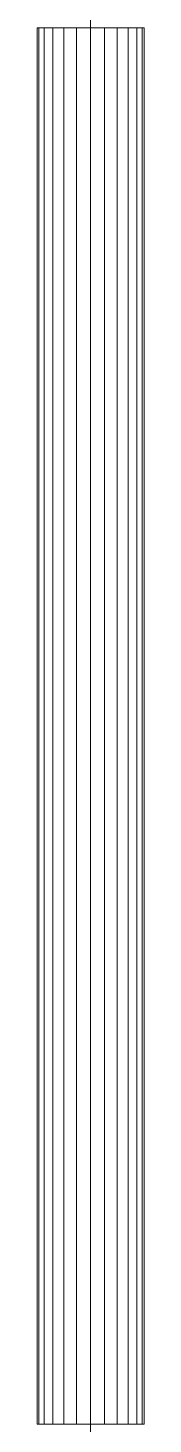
# Model space of a CAD drawing. Header units: inches. Extents: x -3326 to -59, y 8 to 1043.
# Drawn here: x -1819.39 to -1816.52, y 339.34 to 376.75 of the extents above; entities that cross this region are included whole.
import ezdxf

# ---------------------------------------------------------------- set-up
doc = ezdxf.new("R2010")
doc.units = ezdxf.units.IN
doc.header["$MEASUREMENT"] = 0
doc.layers.add('F-SPRN', color=10, linetype='Continuous', lineweight=9)

msp = doc.modelspace()

# ---------------------------------------------------------------- linework, layer by layer
at = {"layer": 'F-SPRN', "color": 1}
for p, q in [((-1817.953, 382.735, 964), (-1817.953, 376.751, 964)), ((-1817.953, 339.344, 964), (-1817.953, 376.751, 964)), ((-1817.953, 339.344, 964), (-1817.953, 376.751, 964)), ((-1817.953, 339.344, 964), (-1817.953, 333.359, 964))]:
    msp.add_line(p, q, dxfattribs=at)

# ---------------------------------------------------------------- meshes
mesh = msp.add_polyface(dxfattribs=at)
corners = [(-1816.515, 376.751, 964), (-1816.564, 376.751, 963.628), (-1816.708, 376.751, 963.281), (-1816.937, 376.751, 962.984), (-1817.234, 376.751, 962.755), (-1817.581, 376.751, 962.611), (-1817.953, 376.751, 962.562), (-1818.325, 376.751, 962.611), (-1818.672, 376.751, 962.755), (-1818.969, 376.751, 962.984), (-1819.198, 376.751, 963.281), (-1819.341, 376.751, 963.628), (-1819.39, 376.751, 964), (-1819.341, 376.751, 964.372), (-1819.198, 376.751, 964.719), (-1818.969, 376.751, 965.016), (-1818.672, 376.751, 965.245), (-1818.325, 376.751, 965.389), (-1817.953, 376.751, 965.437), (-1817.581, 376.751, 965.389), (-1817.234, 376.751, 965.245), (-1816.937, 376.751, 965.016), (-1816.708, 376.751, 964.719), (-1816.564, 376.751, 964.372)]
mesh.append_faces([[corners[k] for k in face] for face in [(10, 7, 8, 9), (17, 15, 16), (21, 19, 20)]], dxfattribs={"vtx0": -1, "color": 1})
mesh.append_faces([[corners[k] for k in face] for face in [(7, 10, 5, 6)]], dxfattribs={"vtx0": -1, "vtx1": -1, "color": 1})
mesh.append_faces([[corners[k] for k in face] for face in [(5, 10, 2), (0, 12, 21)]], dxfattribs={"vtx0": -1, "vtx1": -1, "vtx2": -1, "color": 1})
mesh.append_faces([[corners[k] for k in face] for face in [(21, 12, 15, 17)]], dxfattribs={"vtx0": -1, "vtx1": -1, "vtx2": -1, "vtx3": -1, "color": 1})
mesh.append_faces([[corners[k] for k in face] for face in [(4, 5, 2, 3)]], dxfattribs={"vtx1": -1, "color": 1})
mesh.append_faces([[corners[k] for k in face] for face in [(13, 14, 15, 12)]], dxfattribs={"vtx2": -1, "color": 1})
mesh.append_faces([[corners[k] for k in face] for face in [(10, 11, 12, 2), (0, 1, 2, 12), (17, 18, 19, 21)]], dxfattribs={"vtx2": -1, "vtx3": -1, "color": 1})
mesh.append_faces([[corners[k] for k in face] for face in [(21, 22, 23, 0)]], dxfattribs={"vtx3": -1, "color": 1})
mesh = msp.add_polyface(dxfattribs=at)
corners = [(-1819.39, 339.344, 964), (-1819.341, 339.344, 964.372), (-1819.198, 339.344, 964.719), (-1818.969, 339.344, 965.016), (-1818.672, 339.344, 965.245), (-1818.325, 339.344, 965.389), (-1817.953, 339.344, 965.437), (-1817.953, 376.751, 965.437), (-1818.325, 376.751, 965.389), (-1818.672, 376.751, 965.245), (-1818.969, 376.751, 965.016), (-1819.198, 376.751, 964.719), (-1819.341, 376.751, 964.372), (-1819.39, 376.751, 964)]
mesh.append_faces([[corners[k] for k in face] for face in [(7, 8, 5, 6)]], dxfattribs={"vtx1": -1, "color": 1})
mesh.append_faces([[corners[k] for k in face] for face in [(8, 9, 4, 5), (3, 4, 9, 10), (11, 12, 1, 2), (2, 3, 10, 11)]], dxfattribs={"vtx1": -1, "vtx3": -1, "color": 1})
mesh.append_faces([[corners[k] for k in face] for face in [(12, 13, 0, 1)]], dxfattribs={"vtx3": -1, "color": 1})
mesh = msp.add_polyface(dxfattribs=at)
corners = [(-1817.953, 339.344, 962.562), (-1818.325, 339.344, 962.611), (-1818.672, 339.344, 962.755), (-1818.969, 339.344, 962.984), (-1819.198, 339.344, 963.281), (-1819.341, 339.344, 963.628), (-1819.39, 339.344, 964), (-1819.39, 376.751, 964), (-1819.341, 376.751, 963.628), (-1819.198, 376.751, 963.281), (-1818.969, 376.751, 962.984), (-1818.672, 376.751, 962.755), (-1818.325, 376.751, 962.611), (-1817.953, 376.751, 962.562)]
mesh.append_faces([[corners[k] for k in face] for face in [(7, 8, 5, 6)]], dxfattribs={"vtx1": -1, "color": 1})
mesh.append_faces([[corners[k] for k in face] for face in [(8, 9, 4, 5), (3, 4, 9, 10), (11, 12, 1, 2), (2, 3, 10, 11)]], dxfattribs={"vtx1": -1, "vtx3": -1, "color": 1})
mesh.append_faces([[corners[k] for k in face] for face in [(12, 13, 0, 1)]], dxfattribs={"vtx3": -1, "color": 1})
mesh = msp.add_polyface(dxfattribs=at)
corners = [(-1817.953, 339.344, 965.437), (-1817.581, 339.344, 965.389), (-1817.234, 339.344, 965.245), (-1816.937, 339.344, 965.016), (-1816.708, 339.344, 964.719), (-1816.564, 339.344, 964.372), (-1816.515, 339.344, 964), (-1816.515, 376.751, 964), (-1816.564, 376.751, 964.372), (-1816.708, 376.751, 964.719), (-1816.937, 376.751, 965.016), (-1817.234, 376.751, 965.245), (-1817.581, 376.751, 965.389), (-1817.953, 376.751, 965.437)]
mesh.append_faces([[corners[k] for k in face] for face in [(8, 9, 4, 5), (3, 4, 9, 10), (11, 12, 1, 2), (2, 3, 10, 11)]], dxfattribs={"vtx1": -1, "vtx3": -1, "color": 1})
mesh.append_faces([[corners[k] for k in face] for face in [(6, 7, 8, 5)]], dxfattribs={"vtx2": -1, "color": 1})
mesh.append_faces([[corners[k] for k in face] for face in [(12, 13, 0, 1)]], dxfattribs={"vtx3": -1, "color": 1})
mesh = msp.add_polyface(dxfattribs=at)
corners = [(-1816.515, 339.344, 964), (-1816.564, 339.344, 963.628), (-1816.708, 339.344, 963.281), (-1816.937, 339.344, 962.984), (-1817.234, 339.344, 962.755), (-1817.581, 339.344, 962.611), (-1817.953, 339.344, 962.562), (-1817.953, 376.751, 962.562), (-1817.581, 376.751, 962.611), (-1817.234, 376.751, 962.755), (-1816.937, 376.751, 962.984), (-1816.708, 376.751, 963.281), (-1816.564, 376.751, 963.628), (-1816.515, 376.751, 964)]
mesh.append_faces([[corners[k] for k in face] for face in [(7, 8, 5, 6)]], dxfattribs={"vtx1": -1, "color": 1})
mesh.append_faces([[corners[k] for k in face] for face in [(8, 9, 4, 5), (3, 4, 9, 10), (11, 12, 1, 2), (2, 3, 10, 11)]], dxfattribs={"vtx1": -1, "vtx3": -1, "color": 1})
mesh.append_faces([[corners[k] for k in face] for face in [(12, 13, 0, 1)]], dxfattribs={"vtx3": -1, "color": 1})
mesh = msp.add_polyface(dxfattribs=at)
corners = [(-1816.515, 339.344, 964), (-1816.564, 339.344, 964.372), (-1816.708, 339.344, 964.719), (-1816.937, 339.344, 965.016), (-1817.234, 339.344, 965.245), (-1817.581, 339.344, 965.389), (-1817.953, 339.344, 965.437), (-1818.325, 339.344, 965.389), (-1818.672, 339.344, 965.245), (-1818.969, 339.344, 965.016), (-1819.198, 339.344, 964.719), (-1819.341, 339.344, 964.372), (-1819.39, 339.344, 964), (-1819.341, 339.344, 963.628), (-1819.198, 339.344, 963.281), (-1818.969, 339.344, 962.984), (-1818.672, 339.344, 962.755), (-1818.325, 339.344, 962.611), (-1817.953, 339.344, 962.562), (-1817.581, 339.344, 962.611), (-1817.234, 339.344, 962.755), (-1816.937, 339.344, 962.984), (-1816.708, 339.344, 963.281), (-1816.564, 339.344, 963.628)]
mesh.append_faces([[corners[k] for k in face] for face in [(22, 19, 20, 21)]], dxfattribs={"vtx0": -1, "color": 1})
mesh.append_faces([[corners[k] for k in face] for face in [(19, 14, 17, 18)]], dxfattribs={"vtx0": -1, "vtx1": -1, "color": 1})
mesh.append_faces([[corners[k] for k in face] for face in [(22, 14, 19), (3, 12, 0)]], dxfattribs={"vtx0": -1, "vtx1": -1, "vtx2": -1, "color": 1})
mesh.append_faces([[corners[k] for k in face] for face in [(9, 12, 3, 7)]], dxfattribs={"vtx0": -1, "vtx1": -1, "vtx2": -1, "vtx3": -1, "color": 1})
mesh.append_faces([[corners[k] for k in face] for face in [(16, 17, 14, 15), (8, 9, 7), (6, 7, 5)]], dxfattribs={"vtx1": -1, "color": 1})
mesh.append_faces([[corners[k] for k in face] for face in [(1, 2, 3, 0)]], dxfattribs={"vtx2": -1, "color": 1})
mesh.append_faces([[corners[k] for k in face] for face in [(12, 13, 14, 22), (22, 23, 0, 12), (3, 4, 5, 7)]], dxfattribs={"vtx2": -1, "vtx3": -1, "color": 1})
mesh.append_faces([[corners[k] for k in face] for face in [(9, 10, 11, 12)]], dxfattribs={"vtx3": -1, "color": 1})

doc.saveas('drawing.dxf')
